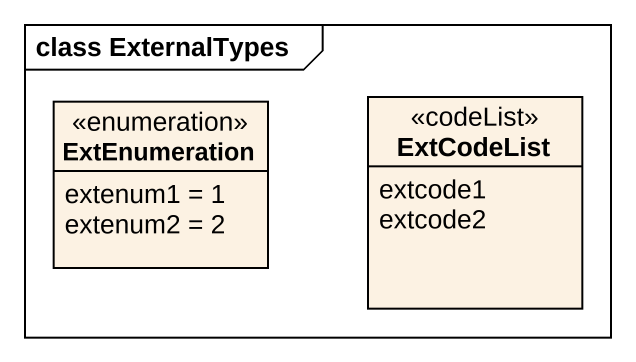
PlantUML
@startuml
mainframe class ExternalTypes
hide circle
hide empty members
enum ExtEnumeration {
  extenum1 = 1
  extenum2 = 2
}
class ExtCodeList <<codeList>> {
  extcode1
  extcode2
}
@enduml
